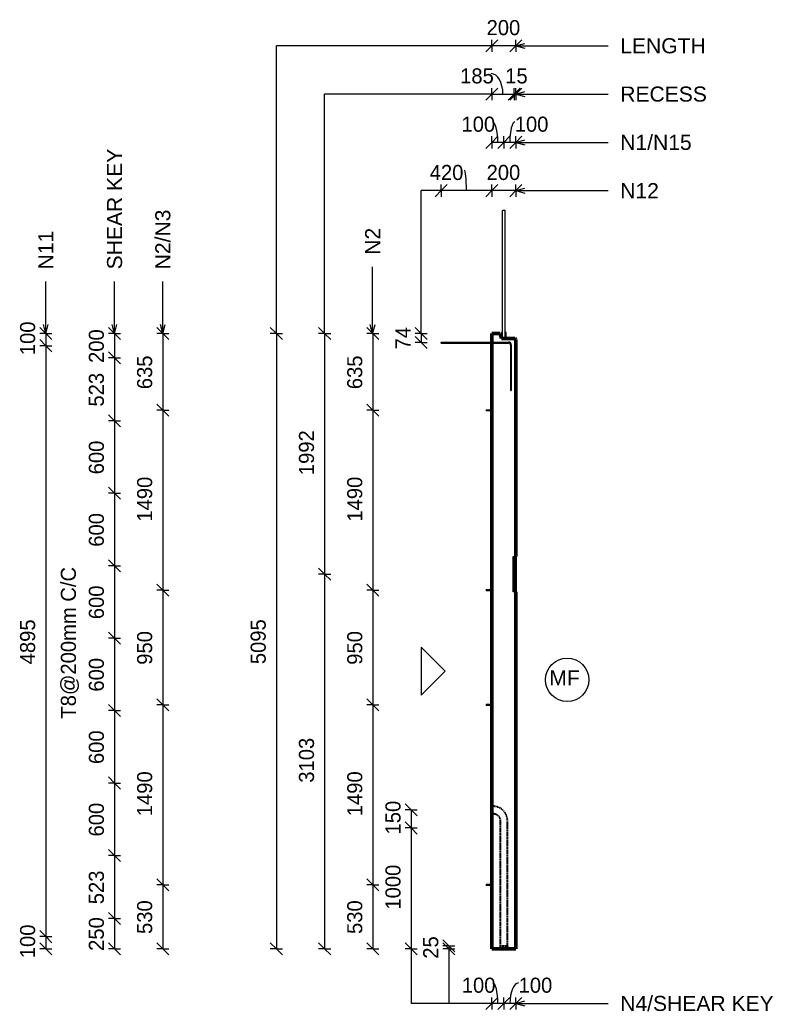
# Model space of a CAD drawing. Header units: millimetres. Extents: x 4007 to 19341, y -2650 to 9233.
# Drawn here: x 13098 to 19341, y -1912 to 6299 of the extents above; entities that cross this region are included whole.
import ezdxf

# ---------------------------------------------------------------- set-up
doc = ezdxf.new("R2010")
doc.units = ezdxf.units.MM
doc.linetypes.add('Dash', pattern=[6.36, 3.18, -3.18])
for name, color, linetype, lineweight in [('A-ANNO-DIMS', 211, 'Continuous', 9), ('A-ANNO-DIMS-50', 211, 'Continuous', 9), ('A-DETL-MBND', 5, 'Continuous', 18), ('A-GENM', 13, 'Continuous', 18), ('A-WALL', 113, 'Continuous', 25), ('A-WALL-HDLN', 110, 'Dash', 25), ('G-ANNO-TEXT', 231, 'Continuous', 9), ('S-RBAR', 171, 'Continuous', 18)]:
    doc.layers.add(name, color=color, linetype=linetype, lineweight=lineweight)
doc.styles.add('Arial_1', font='arial.ttf', dxfattribs={"height": 125})
doc.styles.add('Nirmala UI Semilight', font='NirmalaS.ttf', dxfattribs={"height": 125})
doc.dimstyles.new('Arrow_Filled_-_2_5_NI_UI', dxfattribs={"dimscale": 304.8, "dimtxt": 130.920493, "dimasz": 0.328084, "dimexe": 0.164042, "dimexo": 0.0625, "dimgap": 0.164042, "dimtad": 1, "dimdec": 4, "dimzin": 0, "dimdsep": 46, "dimtxsty": 'Nirmala UI Semilight', "dimblk1": 'OBLIQUE', "dimblk2": 'OBLIQUE', "dimsah": 1, "dimcen": 0.09, "dimazin": 0, "dimtfac": 1, "dimtdec": 4, "dimtix": 1, "dimtmove": 0, "dimatfit": 3, "dimfxl": 0.164042, "dimfxlon": 1, "dimtvp": 1, "dimtolj": 1, "dimtzin": 0, "dimarcsym": 2})
doc.dimstyles.new('Arrow_Filled_-_2_5_NI_UI_1', dxfattribs={"dimscale": 304.8, "dimtxt": 130.920493, "dimasz": 0.328084, "dimexe": 0.164042, "dimexo": 0.0625, "dimgap": 0.164042, "dimtad": 1, "dimdec": 4, "dimzin": 0, "dimdsep": 46, "dimtxsty": 'Nirmala UI Semilight', "dimblk1": 'OBLIQUE', "dimblk2": 'OBLIQUE', "dimsah": 1, "dimcen": 0.09, "dimazin": 0, "dimtfac": 1, "dimtdec": 4, "dimtix": 1, "dimtmove": 1, "dimatfit": 3, "dimfxl": 0.164042, "dimfxlon": 1, "dimtvp": 1, "dimtolj": 1, "dimtzin": 0, "dimarcsym": 2})

# ---------------------------------------------------------------- blocks, each defined once
blk = doc.blocks.new('RR spread anchor face based - RR-SA-2_5-150-1726819-Elevation Right')
at = {"layer": 'A-GENM'}
for p, q in [((17890.4, 630), (17895.4, 630)), ((17890.4, 630), (17890.4, 620)), ((17895.4, 620), (17890.4, 620)), ((17895.4, 630), (17935.4, 630)), ((17895.4, 630), (17895.4, 620)), ((17935.4, 620), (17895.4, 620))]:
    blk.add_line(p, q, dxfattribs=at)
blk = doc.blocks.new('RR spread anchor face based - RR-SA-2_5-150-1876458-Elevation Right')
at = {"layer": 'A-GENM'}
for p, q in [((17890.4, 1580), (17895.4, 1580)), ((17890.4, 1580), (17890.4, 1570)), ((17895.4, 1570), (17890.4, 1570)), ((17895.4, 1580), (17935.4, 1580)), ((17895.4, 1580), (17895.4, 1570)), ((17935.4, 1570), (17895.4, 1570))]:
    blk.add_line(p, q, dxfattribs=at)
blk = doc.blocks.new('RR spread anchor face based - RR-SA-3_0-200-1726827-Elevation Right')
at = {"layer": 'A-GENM'}
for p, q in [((18017.9, 3712.8), (18015.4, 3707.8)), ((18015.4, 3707.8), (18015.4, 3660.2)), ((18025.4, 3712.8), (18017.9, 3712.8)), ((18052.9, 3712.8), (18045.8, 3712.8)), ((18055.4, 3707.8), (18052.9, 3712.8)), ((18055.4, 3660), (18055.4, 3707.8))]:
    blk.add_line(p, q, dxfattribs=at)
blk = doc.blocks.new('DIMBLOCK46-Elevation Front')
at = {"layer": 'A-ANNO-DIMS-50'}
for p, q in [((13313.2, 3700), (13263.2, 3750)), ((13313.2, 3700), (13263.2, 3700)), ((13313.2, 3700), (13313.2, 3600)), ((13313.2, 3700), (13363.2, 3650)), ((13313.2, 3700), (13363.2, 3700)), ((13313.2, 3600), (13263.2, 3650)), ((13313.2, 3600), (13263.2, 3600)), ((13313.2, 3600), (13363.2, 3550)), ((13313.2, 3600), (13363.2, 3600))]:
    blk.add_line(p, q, dxfattribs=at)
at = {"layer": 'A-ANNO-DIMS-50', "color": 0, "insert": (13100.1, 3521.5), "char_height": 125, "width": 308.496, "attachment_point": 1, "rotation": 90, "line_spacing_factor": 1.142579, "style": 'Nirmala UI Semilight'}
blk.add_mtext('100', dxfattribs=at)
blk = doc.blocks.new('_Oblique')
at = {"color": 0, "linetype": 'ByBlock', "lineweight": -2}
blk.add_line((-0.5, -0.5), (0.5, 0.5), dxfattribs=at)
blk = doc.blocks.new('DIMBLOCK47-Elevation Front')
at = {"layer": 'A-ANNO-DIMS-50'}
for p, q in [((13313.2, 3600), (13263.2, 3650)), ((13313.2, 3600), (13263.2, 3600)), ((13313.2, 3600), (13313.2, -1295)), ((13313.2, 3600), (13363.2, 3550)), ((13313.2, 3600), (13363.2, 3600)), ((13313.2, -1295), (13263.2, -1245)), ((13313.2, -1295), (13263.2, -1295)), ((13313.2, -1295), (13363.2, -1345)), ((13313.2, -1295), (13363.2, -1295))]:
    blk.add_line(p, q, dxfattribs=at)
at = {"layer": 'A-ANNO-DIMS-50', "color": 0, "char_height": 125, "attachment_point": 1, "rotation": 90, "line_spacing_factor": 1.142579, "style": 'Nirmala UI Semilight'}
for s, insert, width in [('T8@200mm C/C', (13438.2, 511), 1539.625), ('4895', (13100.1, 960.9), 459.888)]:
    blk.add_mtext(s, dxfattribs=dict(at, insert=insert, width=width))
blk = doc.blocks.new('DIMBLOCK48-Elevation Front')
at = {"layer": 'A-ANNO-DIMS-50'}
for p, q in [((13313.2, -1295), (13263.2, -1245)), ((13313.2, -1295), (13263.2, -1295)), ((13313.2, -1295), (13313.2, -1395)), ((13313.2, -1295), (13363.2, -1345)), ((13313.2, -1295), (13363.2, -1295)), ((13313.2, -1395), (13263.2, -1345)), ((13313.2, -1395), (13263.2, -1395)), ((13313.2, -1395), (13363.2, -1445)), ((13313.2, -1395), (13363.2, -1395))]:
    blk.add_line(p, q, dxfattribs=at)
at = {"layer": 'A-ANNO-DIMS-50', "color": 0, "insert": (13100.1, -1473.5), "char_height": 125, "width": 308.496, "attachment_point": 1, "rotation": 90, "line_spacing_factor": 1.142579, "style": 'Nirmala UI Semilight'}
blk.add_mtext('100', dxfattribs=at)
blk = doc.blocks.new('DIMBLOCK49-Elevation Front')
at = {"layer": 'A-ANNO-DIMS-50'}
for p, q in [((13883, 3700), (13833, 3750)), ((13883, 3700), (13833, 3700)), ((13883, 3700), (13883, 3500)), ((13883, 3700), (13933, 3650)), ((13883, 3700), (13933, 3700)), ((13883, 3500), (13833, 3550)), ((13883, 3500), (13833, 3500)), ((13883, 3500), (13933, 3450)), ((13883, 3500), (13933, 3500))]:
    blk.add_line(p, q, dxfattribs=at)
at = {"layer": 'A-ANNO-DIMS-50', "color": 0, "insert": (13669.9, 3457.2), "char_height": 125, "width": 342.774, "attachment_point": 1, "rotation": 90, "line_spacing_factor": 1.142579, "style": 'Nirmala UI Semilight'}
blk.add_mtext('200', dxfattribs=at)
blk = doc.blocks.new('DIMBLOCK50-Elevation Front')
at = {"layer": 'A-ANNO-DIMS-50'}
for p, q in [((13883, 3500), (13833, 3550)), ((13883, 3500), (13833, 3500)), ((13883, 3500), (13883, 2977.5)), ((13883, 3500), (13933, 3450)), ((13883, 3500), (13933, 3500)), ((13883, 2977.5), (13833, 3027.5)), ((13883, 2977.5), (13833, 2977.5)), ((13883, 2977.5), (13933, 2927.5)), ((13883, 2977.5), (13933, 2977.5))]:
    blk.add_line(p, q, dxfattribs=at)
at = {"layer": 'A-ANNO-DIMS-50', "color": 0, "insert": (13669.9, 3095.9), "char_height": 125, "width": 342.774, "attachment_point": 1, "rotation": 90, "line_spacing_factor": 1.142579, "style": 'Nirmala UI Semilight'}
blk.add_mtext('523', dxfattribs=at)
blk = doc.blocks.new('DIMBLOCK51-Elevation Front')
at = {"layer": 'A-ANNO-DIMS-50'}
for p, q in [((13883, 2977.5), (13833, 3027.5)), ((13883, 2977.5), (13833, 2977.5)), ((13883, 2977.5), (13883, 2377.5)), ((13883, 2977.5), (13933, 2927.5)), ((13883, 2977.5), (13933, 2977.5)), ((13883, 2377.5), (13833, 2427.5)), ((13883, 2377.5), (13833, 2377.5)), ((13883, 2377.5), (13933, 2327.5)), ((13883, 2377.5), (13933, 2377.5))]:
    blk.add_line(p, q, dxfattribs=at)
at = {"layer": 'A-ANNO-DIMS-50', "color": 0, "insert": (13669.9, 2534.7), "char_height": 125, "width": 342.774, "attachment_point": 1, "rotation": 90, "line_spacing_factor": 1.142579, "style": 'Nirmala UI Semilight'}
blk.add_mtext('600', dxfattribs=at)
blk = doc.blocks.new('DIMBLOCK52-Elevation Front')
at = {"layer": 'A-ANNO-DIMS-50'}
for p, q in [((13883, 2377.5), (13833, 2427.5)), ((13883, 2377.5), (13833, 2377.5)), ((13883, 2377.5), (13883, 1777.5)), ((13883, 2377.5), (13933, 2327.5)), ((13883, 2377.5), (13933, 2377.5)), ((13883, 1777.5), (13833, 1827.5)), ((13883, 1777.5), (13833, 1777.5)), ((13883, 1777.5), (13933, 1727.5)), ((13883, 1777.5), (13933, 1777.5))]:
    blk.add_line(p, q, dxfattribs=at)
at = {"layer": 'A-ANNO-DIMS-50', "color": 0, "insert": (13669.9, 1934.7), "char_height": 125, "width": 342.774, "attachment_point": 1, "rotation": 90, "line_spacing_factor": 1.142579, "style": 'Nirmala UI Semilight'}
blk.add_mtext('600', dxfattribs=at)
blk = doc.blocks.new('DIMBLOCK53-Elevation Front')
at = {"layer": 'A-ANNO-DIMS-50'}
for p, q in [((13883, 1777.5), (13833, 1827.5)), ((13883, 1777.5), (13833, 1777.5)), ((13883, 1777.5), (13883, 1177.5)), ((13883, 1777.5), (13933, 1727.5)), ((13883, 1777.5), (13933, 1777.5)), ((13883, 1177.5), (13833, 1227.5)), ((13883, 1177.5), (13833, 1177.5)), ((13883, 1177.5), (13933, 1127.5)), ((13883, 1177.5), (13933, 1177.5))]:
    blk.add_line(p, q, dxfattribs=at)
at = {"layer": 'A-ANNO-DIMS-50', "color": 0, "insert": (13669.9, 1334.7), "char_height": 125, "width": 342.774, "attachment_point": 1, "rotation": 90, "line_spacing_factor": 1.142579, "style": 'Nirmala UI Semilight'}
blk.add_mtext('600', dxfattribs=at)
blk = doc.blocks.new('DIMBLOCK54-Elevation Front')
at = {"layer": 'A-ANNO-DIMS-50'}
for p, q in [((13883, 1177.5), (13833, 1227.5)), ((13883, 1177.5), (13833, 1177.5)), ((13883, 1177.5), (13883, 577.5)), ((13883, 1177.5), (13933, 1127.5)), ((13883, 1177.5), (13933, 1177.5)), ((13883, 577.5), (13833, 627.5)), ((13883, 577.5), (13833, 577.5)), ((13883, 577.5), (13933, 527.5)), ((13883, 577.5), (13933, 577.5))]:
    blk.add_line(p, q, dxfattribs=at)
at = {"layer": 'A-ANNO-DIMS-50', "color": 0, "insert": (13669.9, 734.7), "char_height": 125, "width": 342.774, "attachment_point": 1, "rotation": 90, "line_spacing_factor": 1.142579, "style": 'Nirmala UI Semilight'}
blk.add_mtext('600', dxfattribs=at)
blk = doc.blocks.new('DIMBLOCK55-Elevation Front')
at = {"layer": 'A-ANNO-DIMS-50'}
for p, q in [((13883, 577.5), (13833, 627.5)), ((13883, 577.5), (13833, 577.5)), ((13883, 577.5), (13883, -22.5)), ((13883, 577.5), (13933, 527.5)), ((13883, 577.5), (13933, 577.5)), ((13883, -22.5), (13833, 27.5)), ((13883, -22.5), (13833, -22.5)), ((13883, -22.5), (13933, -72.5)), ((13883, -22.5), (13933, -22.5))]:
    blk.add_line(p, q, dxfattribs=at)
at = {"layer": 'A-ANNO-DIMS-50', "color": 0, "insert": (13669.9, 134.7), "char_height": 125, "width": 342.774, "attachment_point": 1, "rotation": 90, "line_spacing_factor": 1.142579, "style": 'Nirmala UI Semilight'}
blk.add_mtext('600', dxfattribs=at)
blk = doc.blocks.new('DIMBLOCK56-Elevation Front')
at = {"layer": 'A-ANNO-DIMS-50'}
for p, q in [((13883, -22.5), (13833, 27.5)), ((13883, -22.5), (13833, -22.5)), ((13883, -22.5), (13883, -622.5)), ((13883, -22.5), (13933, -72.5)), ((13883, -22.5), (13933, -22.5)), ((13883, -622.5), (13833, -572.5)), ((13883, -622.5), (13833, -622.5)), ((13883, -622.5), (13933, -672.5)), ((13883, -622.5), (13933, -622.5))]:
    blk.add_line(p, q, dxfattribs=at)
at = {"layer": 'A-ANNO-DIMS-50', "color": 0, "insert": (13669.9, -465.3), "char_height": 125, "width": 342.774, "attachment_point": 1, "rotation": 90, "line_spacing_factor": 1.142579, "style": 'Nirmala UI Semilight'}
blk.add_mtext('600', dxfattribs=at)
blk = doc.blocks.new('DIMBLOCK57-Elevation Front')
at = {"layer": 'A-ANNO-DIMS-50'}
for p, q in [((13883, -622.5), (13833, -572.5)), ((13883, -622.5), (13833, -622.5)), ((13883, -622.5), (13883, -1145)), ((13883, -622.5), (13933, -672.5)), ((13883, -622.5), (13933, -622.5)), ((13883, -1145), (13833, -1095)), ((13883, -1145), (13833, -1145)), ((13883, -1145), (13933, -1195)), ((13883, -1145), (13933, -1145))]:
    blk.add_line(p, q, dxfattribs=at)
at = {"layer": 'A-ANNO-DIMS-50', "color": 0, "insert": (13669.9, -1026.6), "char_height": 125, "width": 342.774, "attachment_point": 1, "rotation": 90, "line_spacing_factor": 1.142579, "style": 'Nirmala UI Semilight'}
blk.add_mtext('523', dxfattribs=at)
blk = doc.blocks.new('DIMBLOCK58-Elevation Front')
at = {"layer": 'A-ANNO-DIMS-50'}
for p, q in [((13883, -1145), (13833, -1095)), ((13883, -1145), (13833, -1145)), ((13883, -1145), (13883, -1395)), ((13883, -1145), (13933, -1195)), ((13883, -1145), (13933, -1145)), ((13883, -1395), (13833, -1345)), ((13883, -1395), (13833, -1395)), ((13883, -1395), (13933, -1445)), ((13883, -1395), (13933, -1395))]:
    blk.add_line(p, q, dxfattribs=at)
at = {"layer": 'A-ANNO-DIMS-50', "color": 0, "insert": (13669.9, -1412.8), "char_height": 125, "width": 342.774, "attachment_point": 1, "rotation": 90, "line_spacing_factor": 1.142579, "style": 'Nirmala UI Semilight'}
blk.add_mtext('250', dxfattribs=at)
blk = doc.blocks.new('DIMBLOCK59-Elevation Front')
at = {"layer": 'A-ANNO-DIMS-50'}
for p, q in [((14283, 3700), (14233, 3750)), ((14283, 3700), (14233, 3700)), ((14283, 3700), (14283, 3065)), ((14283, 3700), (14333, 3650)), ((14283, 3700), (14333, 3700)), ((14283, 3065), (14233, 3115)), ((14283, 3065), (14233, 3065)), ((14283, 3065), (14333, 3015)), ((14283, 3065), (14333, 3065))]:
    blk.add_line(p, q, dxfattribs=at)
at = {"layer": 'A-ANNO-DIMS-50', "color": 0, "insert": (14069.9, 3239.7), "char_height": 125, "width": 342.774, "attachment_point": 1, "rotation": 90, "line_spacing_factor": 1.142579, "style": 'Nirmala UI Semilight'}
blk.add_mtext('635', dxfattribs=at)
blk = doc.blocks.new('DIMBLOCK60-Elevation Front')
at = {"layer": 'A-ANNO-DIMS-50'}
for p, q in [((14283, 3065), (14233, 3115)), ((14283, 3065), (14233, 3065)), ((14283, 3065), (14283, 1575)), ((14283, 3065), (14333, 3015)), ((14283, 3065), (14333, 3065)), ((14283, 1575), (14233, 1625)), ((14283, 1575), (14233, 1575)), ((14283, 1575), (14333, 1525)), ((14283, 1575), (14333, 1575))]:
    blk.add_line(p, q, dxfattribs=at)
at = {"layer": 'A-ANNO-DIMS-50', "color": 0, "insert": (14069.9, 2142.7), "char_height": 125, "width": 425.611, "attachment_point": 1, "rotation": 90, "line_spacing_factor": 1.142579, "style": 'Nirmala UI Semilight'}
blk.add_mtext('1490', dxfattribs=at)
blk = doc.blocks.new('DIMBLOCK61-Elevation Front')
at = {"layer": 'A-ANNO-DIMS-50'}
for p, q in [((14283, 1575), (14233, 1625)), ((14283, 1575), (14233, 1575)), ((14283, 1575), (14283, 625)), ((14283, 1575), (14333, 1525)), ((14283, 1575), (14333, 1575)), ((14283, 625), (14233, 675)), ((14283, 625), (14233, 625)), ((14283, 625), (14333, 575)), ((14283, 625), (14333, 625))]:
    blk.add_line(p, q, dxfattribs=at)
at = {"layer": 'A-ANNO-DIMS-50', "color": 0, "insert": (14069.9, 957.2), "char_height": 125, "width": 342.774, "attachment_point": 1, "rotation": 90, "line_spacing_factor": 1.142579, "style": 'Nirmala UI Semilight'}
blk.add_mtext('950', dxfattribs=at)
blk = doc.blocks.new('DIMBLOCK62-Elevation Front')
at = {"layer": 'A-ANNO-DIMS-50'}
for p, q in [((14283, 625), (14233, 675)), ((14283, 625), (14233, 625)), ((14283, 625), (14283, -865)), ((14283, 625), (14333, 575)), ((14283, 625), (14333, 625)), ((14283, -865), (14233, -815)), ((14283, -865), (14233, -865)), ((14283, -865), (14333, -915)), ((14283, -865), (14333, -865))]:
    blk.add_line(p, q, dxfattribs=at)
at = {"layer": 'A-ANNO-DIMS-50', "color": 0, "insert": (14069.9, -297.3), "char_height": 125, "width": 425.611, "attachment_point": 1, "rotation": 90, "line_spacing_factor": 1.142579, "style": 'Nirmala UI Semilight'}
blk.add_mtext('1490', dxfattribs=at)
blk = doc.blocks.new('DIMBLOCK63-Elevation Front')
at = {"layer": 'A-ANNO-DIMS-50'}
for p, q in [((14283, -865), (14233, -815)), ((14283, -865), (14233, -865)), ((14283, -865), (14283, -1395)), ((14283, -865), (14333, -915)), ((14283, -865), (14333, -865)), ((14283, -1395), (14233, -1345)), ((14283, -1395), (14233, -1395)), ((14283, -1395), (14333, -1445)), ((14283, -1395), (14333, -1395))]:
    blk.add_line(p, q, dxfattribs=at)
at = {"layer": 'A-ANNO-DIMS-50', "color": 0, "insert": (14069.9, -1272.8), "char_height": 125, "width": 342.774, "attachment_point": 1, "rotation": 90, "line_spacing_factor": 1.142579, "style": 'Nirmala UI Semilight'}
blk.add_mtext('530', dxfattribs=at)
blk = doc.blocks.new('DIMBLOCK90-Elevation Right')
at = {"layer": 'A-ANNO-DIMS-50'}
for p, q in [((17008.8, 4884.3), (17058.8, 4934.3)), ((17008.8, 4884.3), (17008.8, 4934.3)), ((17208.8, 4884.3), (17258.8, 4934.3)), ((17208.8, 4884.3), (17208.8, 4934.3)), ((17008.8, 4884.3), (16958.8, 4834.3)), ((17208.8, 4884.3), (17008.8, 4884.3)), ((17008.8, 4884.3), (17008.8, 4834.3)), ((17208.8, 4884.3), (17158.8, 4834.3)), ((17208.8, 4884.3), (17208.8, 4834.3))]:
    blk.add_line(p, q, dxfattribs=at)
at = {"layer": 'A-ANNO-DIMS-50', "color": 0, "insert": (16966, 5097.4), "char_height": 125, "width": 342.774, "attachment_point": 1, "line_spacing_factor": 1.142579, "style": 'Nirmala UI Semilight'}
blk.add_mtext('200', dxfattribs=at)
blk = doc.blocks.new('DIMBLOCK91-Elevation Right')
at = {"layer": 'A-ANNO-DIMS-50'}
for p, q in [((16588.8, 4884.3), (16638.8, 4934.3)), ((16588.8, 4884.3), (16588.8, 4934.3)), ((17008.8, 4884.3), (17058.8, 4934.3)), ((17008.8, 4884.3), (17008.8, 4934.3)), ((16588.8, 4884.3), (16538.8, 4834.3)), ((17008.8, 4884.3), (16588.8, 4884.3)), ((16588.8, 4884.3), (16588.8, 4834.3)), ((17008.8, 4884.3), (16958.8, 4834.3)), ((17008.8, 4884.3), (17008.8, 4834.3))]:
    blk.add_line(p, q, dxfattribs=at)
blk.add_ellipse((16782.9, 4884.3), major_axis=(0, 169), ratio=0.094026, start_param=4.712389, end_param=6.283185, dxfattribs=at)
at = {"layer": 'A-ANNO-DIMS-50', "color": 0, "insert": (16494.9, 5097.4), "char_height": 125, "width": 345.63, "attachment_point": 1, "line_spacing_factor": 1.142579, "style": 'Nirmala UI Semilight'}
blk.add_mtext('420', dxfattribs=at)
blk = doc.blocks.new('DIMBLOCK92-Elevation Right')
at = {"layer": 'A-ANNO-DIMS-50'}
for p, q in [((16424, 3700), (16374, 3750)), ((16424, 3700), (16374, 3700)), ((16424, 3700), (16424, 3626)), ((16424, 3700), (16474, 3650)), ((16424, 3700), (16474, 3700)), ((16424, 3626), (16374, 3676)), ((16424, 3626), (16374, 3626)), ((16424, 3626), (16474, 3576)), ((16424, 3626), (16474, 3626))]:
    blk.add_line(p, q, dxfattribs=at)
at = {"layer": 'A-ANNO-DIMS-50', "color": 0, "insert": (16210.9, 3569), "char_height": 125, "width": 225.659, "attachment_point": 1, "rotation": 90, "line_spacing_factor": 1.142579, "style": 'Nirmala UI Semilight'}
blk.add_mtext('74', dxfattribs=at)
blk = doc.blocks.new('DIMBLOCK93-Elevation Right')
at = {"layer": 'A-ANNO-DIMS-50'}
for p, q in [((17108.8, 5284.3), (17058.8, 5234.3)), ((17108.8, 5284.3), (17158.8, 5334.3)), ((17108.8, 5284.3), (17108.8, 5334.3)), ((17208.8, 5284.3), (17108.8, 5284.3)), ((17108.8, 5284.3), (17108.8, 5234.3)), ((17208.8, 5284.3), (17158.8, 5234.3)), ((17208.8, 5284.3), (17258.8, 5334.3)), ((17208.8, 5284.3), (17208.8, 5334.3)), ((17208.8, 5284.3), (17208.8, 5234.3))]:
    blk.add_line(p, q, dxfattribs=at)
blk.add_ellipse((17199.5, 5284.3), major_axis=(0, 169), ratio=0.240999, start_param=0, end_param=1.570796, dxfattribs=at)
at = {"layer": 'A-ANNO-DIMS-50', "color": 0, "insert": (17199.5, 5497.4), "char_height": 125, "width": 308.496, "attachment_point": 1, "line_spacing_factor": 1.142579, "style": 'Nirmala UI Semilight'}
blk.add_mtext('100', dxfattribs=at)
blk = doc.blocks.new('DIMBLOCK94-Elevation Right')
at = {"layer": 'A-ANNO-DIMS-50'}
for p, q in [((17008.8, 5284.3), (16958.8, 5234.3)), ((17008.8, 5284.3), (17058.8, 5334.3)), ((17008.8, 5284.3), (17008.8, 5334.3)), ((17108.8, 5284.3), (17008.8, 5284.3)), ((17008.8, 5284.3), (17008.8, 5234.3)), ((17108.8, 5284.3), (17058.8, 5234.3)), ((17108.8, 5284.3), (17158.8, 5334.3)), ((17108.8, 5284.3), (17108.8, 5334.3)), ((17108.8, 5284.3), (17108.8, 5234.3))]:
    blk.add_line(p, q, dxfattribs=at)
blk.add_ellipse((17015.1, 5284.3), major_axis=(0, 169), ratio=0.258676, start_param=4.712389, end_param=6.283185, dxfattribs=at)
at = {"layer": 'A-ANNO-DIMS-50', "color": 0, "insert": (16758, 5497.4), "char_height": 125, "width": 308.496, "attachment_point": 1, "line_spacing_factor": 1.142579, "style": 'Nirmala UI Semilight'}
blk.add_mtext('100', dxfattribs=at)
blk = doc.blocks.new('DIMBLOCK95-Elevation Right')
at = {"layer": 'A-ANNO-DIMS-50'}
for p, q in [((16024, 3700), (15974, 3750)), ((16024, 3700), (15974, 3700)), ((16024, 3700), (16024, 3065)), ((16024, 3700), (16074, 3650)), ((16024, 3700), (16074, 3700)), ((16024, 3065), (15974, 3115)), ((16024, 3065), (15974, 3065)), ((16024, 3065), (16074, 3015)), ((16024, 3065), (16074, 3065))]:
    blk.add_line(p, q, dxfattribs=at)
at = {"layer": 'A-ANNO-DIMS-50', "color": 0, "insert": (15810.9, 3239.7), "char_height": 125, "width": 342.774, "attachment_point": 1, "rotation": 90, "line_spacing_factor": 1.142579, "style": 'Nirmala UI Semilight'}
blk.add_mtext('635', dxfattribs=at)
blk = doc.blocks.new('DIMBLOCK96-Elevation Right')
at = {"layer": 'A-ANNO-DIMS-50'}
for p, q in [((16024, 3065), (15974, 3115)), ((16024, 3065), (15974, 3065)), ((16024, 3065), (16024, 1575)), ((16024, 3065), (16074, 3015)), ((16024, 3065), (16074, 3065)), ((16024, 1575), (15974, 1625)), ((16024, 1575), (15974, 1575)), ((16024, 1575), (16074, 1525)), ((16024, 1575), (16074, 1575))]:
    blk.add_line(p, q, dxfattribs=at)
at = {"layer": 'A-ANNO-DIMS-50', "color": 0, "insert": (15810.9, 2142.7), "char_height": 125, "width": 425.611, "attachment_point": 1, "rotation": 90, "line_spacing_factor": 1.142579, "style": 'Nirmala UI Semilight'}
blk.add_mtext('1490', dxfattribs=at)
blk = doc.blocks.new('DIMBLOCK97-Elevation Right')
at = {"layer": 'A-ANNO-DIMS-50'}
for p, q in [((16024, 1575), (15974, 1625)), ((16024, 1575), (15974, 1575)), ((16024, 1575), (16024, 625)), ((16024, 1575), (16074, 1525)), ((16024, 1575), (16074, 1575)), ((16024, 625), (15974, 675)), ((16024, 625), (15974, 625)), ((16024, 625), (16074, 575)), ((16024, 625), (16074, 625))]:
    blk.add_line(p, q, dxfattribs=at)
at = {"layer": 'A-ANNO-DIMS-50', "color": 0, "insert": (15810.9, 957.2), "char_height": 125, "width": 342.774, "attachment_point": 1, "rotation": 90, "line_spacing_factor": 1.142579, "style": 'Nirmala UI Semilight'}
blk.add_mtext('950', dxfattribs=at)
blk = doc.blocks.new('DIMBLOCK98-Elevation Right')
at = {"layer": 'A-ANNO-DIMS-50'}
for p, q in [((16024, 625), (15974, 675)), ((16024, 625), (15974, 625)), ((16024, 625), (16024, -865)), ((16024, 625), (16074, 575)), ((16024, 625), (16074, 625)), ((16024, -865), (15974, -815)), ((16024, -865), (15974, -865)), ((16024, -865), (16074, -915)), ((16024, -865), (16074, -865))]:
    blk.add_line(p, q, dxfattribs=at)
at = {"layer": 'A-ANNO-DIMS-50', "color": 0, "insert": (15810.9, -297.3), "char_height": 125, "width": 425.611, "attachment_point": 1, "rotation": 90, "line_spacing_factor": 1.142579, "style": 'Nirmala UI Semilight'}
blk.add_mtext('1490', dxfattribs=at)
blk = doc.blocks.new('DIMBLOCK99-Elevation Right')
at = {"layer": 'A-ANNO-DIMS-50'}
for p, q in [((16024, -865), (15974, -815)), ((16024, -865), (15974, -865)), ((16024, -865), (16024, -1395)), ((16024, -865), (16074, -915)), ((16024, -865), (16074, -865)), ((16024, -1395), (15974, -1345)), ((16024, -1395), (15974, -1395)), ((16024, -1395), (16074, -1445)), ((16024, -1395), (16074, -1395))]:
    blk.add_line(p, q, dxfattribs=at)
at = {"layer": 'A-ANNO-DIMS-50', "color": 0, "insert": (15810.9, -1272.8), "char_height": 125, "width": 342.774, "attachment_point": 1, "rotation": 90, "line_spacing_factor": 1.142579, "style": 'Nirmala UI Semilight'}
blk.add_mtext('530', dxfattribs=at)
blk = doc.blocks.new('DIMBLOCK100-Elevation Right')
at = {"layer": 'A-ANNO-DIMS-50'}
for p, q in [((17008.8, 5684.3), (16958.8, 5634.3)), ((17008.8, 5684.3), (17058.8, 5734.3)), ((17008.8, 5684.3), (17008.8, 5734.3)), ((17008.8, 5684.3), (17193.8, 5684.3)), ((17008.8, 5684.3), (17008.8, 5634.3)), ((17193.8, 5684.3), (17143.8, 5634.3)), ((17193.8, 5684.3), (17243.8, 5734.3)), ((17193.8, 5684.3), (17193.8, 5734.3)), ((17193.8, 5684.3), (17193.8, 5634.3))]:
    blk.add_line(p, q, dxfattribs=at)
blk.add_ellipse((17003.9, 5684.3), major_axis=(0, 169), ratio=0.576032, start_param=4.712389, end_param=6.283185, dxfattribs=at)
at = {"layer": 'A-ANNO-DIMS-50', "color": 0, "insert": (16746.8, 5897.4), "char_height": 125, "width": 308.496, "attachment_point": 1, "line_spacing_factor": 1.142579, "style": 'Nirmala UI Semilight'}
blk.add_mtext('185', dxfattribs=at)
blk = doc.blocks.new('DIMBLOCK101-Elevation Right')
at = {"layer": 'A-ANNO-DIMS-50'}
for p, q in [((17193.8, 5684.3), (17143.8, 5634.3)), ((17208.8, 5684.3), (17158.8, 5634.3)), ((17193.8, 5684.3), (17243.8, 5734.3)), ((17193.8, 5684.3), (17193.8, 5734.3)), ((17193.8, 5684.3), (17208.8, 5684.3)), ((17193.8, 5684.3), (17193.8, 5634.3)), ((17208.8, 5684.3), (17258.8, 5734.3)), ((17208.8, 5684.3), (17208.8, 5734.3)), ((17208.8, 5684.3), (17208.8, 5634.3))]:
    blk.add_line(p, q, dxfattribs=at)
at = {"layer": 'A-ANNO-DIMS-50', "color": 0, "insert": (17120.4, 5897.4), "char_height": 125, "width": 194.238, "attachment_point": 1, "line_spacing_factor": 1.142579, "style": 'Nirmala UI Semilight'}
blk.add_mtext('15', dxfattribs=at)
blk = doc.blocks.new('DIMBLOCK102-Elevation Right')
at = {"layer": 'A-ANNO-DIMS-50'}
for p, q in [((17008.8, 6084.3), (16958.8, 6034.3)), ((17008.8, 6084.3), (17058.8, 6134.3)), ((17008.8, 6084.3), (17008.8, 6134.3)), ((17208.8, 6084.3), (17008.8, 6084.3)), ((17008.8, 6084.3), (17008.8, 6034.3)), ((17208.8, 6084.3), (17158.8, 6034.3)), ((17208.8, 6084.3), (17258.8, 6134.3)), ((17208.8, 6084.3), (17208.8, 6134.3)), ((17208.8, 6084.3), (17208.8, 6034.3))]:
    blk.add_line(p, q, dxfattribs=at)
at = {"layer": 'A-ANNO-DIMS-50', "color": 0, "insert": (16966, 6297.4), "char_height": 125, "width": 342.774, "attachment_point": 1, "line_spacing_factor": 1.142579, "style": 'Nirmala UI Semilight'}
blk.add_mtext('200', dxfattribs=at)
blk = doc.blocks.new('DIMBLOCK103-Elevation Right')
at = {"layer": 'A-ANNO-DIMS-50'}
for p, q in [((15624, 3700), (15574, 3750)), ((15624, 3700), (15574, 3700)), ((15624, 3700), (15624, 1708.2)), ((15624, 3700), (15674, 3650)), ((15624, 3700), (15674, 3700)), ((15624, 1708.2), (15574, 1758.2)), ((15624, 1708.2), (15574, 1708.2)), ((15624, 1708.2), (15674, 1658.2)), ((15624, 1708.2), (15674, 1708.2))]:
    blk.add_line(p, q, dxfattribs=at)
at = {"layer": 'A-ANNO-DIMS-50', "color": 0, "insert": (15410.9, 2527.9), "char_height": 125, "width": 422.754, "attachment_point": 1, "rotation": 90, "line_spacing_factor": 1.142579, "style": 'Nirmala UI Semilight'}
blk.add_mtext('1992', dxfattribs=at)
blk = doc.blocks.new('DIMBLOCK104-Elevation Right')
at = {"layer": 'A-ANNO-DIMS-50'}
for p, q in [((15624, 1708.2), (15574, 1758.2)), ((15624, 1708.2), (15574, 1708.2)), ((15624, 1708.2), (15624, -1395)), ((15624, 1708.2), (15674, 1658.2)), ((15624, 1708.2), (15674, 1708.2)), ((15624, -1395), (15574, -1345)), ((15624, -1395), (15574, -1395)), ((15624, -1395), (15674, -1445)), ((15624, -1395), (15674, -1395))]:
    blk.add_line(p, q, dxfattribs=at)
at = {"layer": 'A-ANNO-DIMS-50', "color": 0, "insert": (15410.9, -19.6), "char_height": 125, "width": 422.754, "attachment_point": 1, "rotation": 90, "line_spacing_factor": 1.142579, "style": 'Nirmala UI Semilight'}
blk.add_mtext('3103', dxfattribs=at)
blk = doc.blocks.new('DIMBLOCK105-Elevation Right')
at = {"layer": 'A-ANNO-DIMS-50'}
for p, q in [((15224, 3700), (15174, 3750)), ((15224, 3700), (15174, 3700)), ((15224, 3700), (15224, -1395)), ((15224, 3700), (15274, 3650)), ((15224, 3700), (15274, 3700)), ((15224, -1395), (15174, -1345)), ((15224, -1395), (15174, -1395)), ((15224, -1395), (15274, -1445)), ((15224, -1395), (15274, -1395))]:
    blk.add_line(p, q, dxfattribs=at)
at = {"layer": 'A-ANNO-DIMS-50', "color": 0, "insert": (15010.9, 962.1), "char_height": 125, "width": 457.032, "attachment_point": 1, "rotation": 90, "line_spacing_factor": 1.142579, "style": 'Nirmala UI Semilight'}
blk.add_mtext('5095', dxfattribs=at)
blk = doc.blocks.new('DIMBLOCK106-Elevation Right')
at = {"layer": 'A-ANNO-DIMS-50'}
for p, q in [((17108.8, -1847.7), (17158.8, -1797.7)), ((17108.8, -1847.7), (17108.8, -1797.7)), ((17208.8, -1847.7), (17258.8, -1797.7)), ((17208.8, -1847.7), (17208.8, -1797.7)), ((17108.8, -1847.7), (17058.8, -1897.7)), ((17208.8, -1847.7), (17108.8, -1847.7)), ((17108.8, -1847.7), (17108.8, -1897.7)), ((17208.8, -1847.7), (17158.8, -1897.7)), ((17208.8, -1847.7), (17208.8, -1897.7))]:
    blk.add_line(p, q, dxfattribs=at)
blk.add_ellipse((17231.4, -1847.7), major_axis=(0, 169), ratio=0.429643, start_param=0, end_param=1.570796, dxfattribs=at)
at = {"layer": 'A-ANNO-DIMS-50', "color": 0, "insert": (17231.4, -1634.6), "char_height": 125, "width": 308.496, "attachment_point": 1, "line_spacing_factor": 1.142579, "style": 'Nirmala UI Semilight'}
blk.add_mtext('100', dxfattribs=at)
blk = doc.blocks.new('DIMBLOCK107-Elevation Right')
at = {"layer": 'A-ANNO-DIMS-50'}
for p, q in [((17008.8, -1847.7), (17058.8, -1797.7)), ((17008.8, -1847.7), (17008.8, -1797.7)), ((17108.8, -1847.7), (17158.8, -1797.7)), ((17108.8, -1847.7), (17108.8, -1797.7)), ((17008.8, -1847.7), (16958.8, -1897.7)), ((17108.8, -1847.7), (17008.8, -1847.7)), ((17008.8, -1847.7), (17008.8, -1897.7)), ((17108.8, -1847.7), (17058.8, -1897.7)), ((17108.8, -1847.7), (17108.8, -1897.7))]:
    blk.add_line(p, q, dxfattribs=at)
blk.add_ellipse((17017.6, -1847.7), major_axis=(0, 169), ratio=0.243905, start_param=4.712389, end_param=6.283185, dxfattribs=at)
at = {"layer": 'A-ANNO-DIMS-50', "color": 0, "insert": (16760.5, -1634.6), "char_height": 125, "width": 308.496, "attachment_point": 1, "line_spacing_factor": 1.142579, "style": 'Nirmala UI Semilight'}
blk.add_mtext('100', dxfattribs=at)
blk = doc.blocks.new('DIMBLOCK108-Elevation Right')
at = {"layer": 'A-ANNO-DIMS-50'}
for p, q in [((16653.5, -1370), (16603.5, -1320)), ((16653.5, -1395), (16603.5, -1345)), ((16653.5, -1370), (16603.5, -1370)), ((16653.5, -1395), (16603.5, -1395)), ((16653.5, -1370), (16653.5, -1395)), ((16653.5, -1370), (16703.5, -1420)), ((16653.5, -1370), (16703.5, -1370)), ((16653.5, -1395), (16703.5, -1445)), ((16653.5, -1395), (16703.5, -1395))]:
    blk.add_line(p, q, dxfattribs=at)
at = {"layer": 'A-ANNO-DIMS-50', "color": 0, "insert": (16440.4, -1477.7), "char_height": 125, "width": 228.516, "attachment_point": 1, "rotation": 90, "line_spacing_factor": 1.142579, "style": 'Nirmala UI Semilight'}
blk.add_mtext('25', dxfattribs=at)
blk = doc.blocks.new('DIMBLOCK109-Elevation Right')
at = {"layer": 'A-ANNO-DIMS-50'}
for p, q in [((16340.9, -245), (16290.9, -195)), ((16340.9, -245), (16290.9, -245)), ((16340.9, -245), (16340.9, -395)), ((16340.9, -245), (16390.9, -295)), ((16340.9, -245), (16390.9, -245)), ((16340.9, -395), (16290.9, -345)), ((16340.9, -395), (16290.9, -395)), ((16340.9, -395), (16390.9, -445)), ((16340.9, -395), (16390.9, -395))]:
    blk.add_line(p, q, dxfattribs=at)
at = {"layer": 'A-ANNO-DIMS-50', "color": 0, "insert": (16127.8, -448.5), "char_height": 125, "width": 308.496, "attachment_point": 1, "rotation": 90, "line_spacing_factor": 1.142579, "style": 'Nirmala UI Semilight'}
blk.add_mtext('150', dxfattribs=at)
blk = doc.blocks.new('DIMBLOCK110-Elevation Right')
at = {"layer": 'A-ANNO-DIMS-50'}
for p, q in [((16340.9, -395), (16290.9, -345)), ((16340.9, -395), (16290.9, -395)), ((16340.9, -395), (16340.9, -1395)), ((16340.9, -395), (16390.9, -445)), ((16340.9, -395), (16390.9, -395)), ((16340.9, -1395), (16290.9, -1345)), ((16340.9, -1395), (16290.9, -1395)), ((16340.9, -1395), (16390.9, -1445)), ((16340.9, -1395), (16390.9, -1395))]:
    blk.add_line(p, q, dxfattribs=at)
at = {"layer": 'A-ANNO-DIMS-50', "color": 0, "insert": (16127.8, -1071.1), "char_height": 125, "width": 422.754, "attachment_point": 1, "rotation": 90, "line_spacing_factor": 1.142579, "style": 'Nirmala UI Semilight'}
blk.add_mtext('1000', dxfattribs=at)

msp = doc.modelspace()

# ---------------------------------------------------------------- linework, layer by layer
at = {"layer": 'A-DETL-MBND'}
for p, q in [((15223.99469, 3700), (15223.99469, 6084.30622)), ((17008.78392, 6084.30622), (15223.99469, 6084.30622)), ((15623.99469, 3700), (15623.99469, 5684.30622)), ((17008.78392, 5684.30622), (15623.99469, 5684.30622)), ((16423.99469, 3700), (16423.99469, 4884.30622)), ((16588.78392, 4884.30622), (16423.99469, 4884.30622)), ((16423.99469, 1102.03357), (16423.99469, 706.05377)), ((16621.98459, 904.04367), (16423.99469, 1102.03357)), ((16423.99469, 706.05377), (16621.98459, 904.04367)), ((16340.90053, -1395), (16340.90053, -1847.66839)), ((16653.50925, -1395), (16653.50925, -1847.66839)), ((17008.78392, -1847.66839), (16340.90053, -1847.66839))]:
    msp.add_line(p, q, dxfattribs=at)
msp.add_circle((17634.11245, 832.29121), 180, dxfattribs=at)
at = {"layer": 'A-WALL', "lineweight": 50}
for p, q in [((17008.78392, 3700), (17008.78392, -1395)), ((17078.78164, 3700), (17008.78392, 3700)), ((17088.78164, 3660), (17078.78164, 3700)), ((17198.78392, 3660), (17088.78164, 3660)), ((17208.78392, 3650), (17198.78392, 3660)), ((17208.78392, 1853.96714), (17208.78392, 3650)), ((17193.78392, 1562.37296), (17193.78392, 1853.96714)), ((17193.78392, 1853.96714), (17208.78392, 1853.96714)), ((17208.78392, 1562.37296), (17193.78392, 1562.37296)), ((17208.78392, -1395), (17208.78392, 1562.37296)), ((17008.78392, -1395), (17208.78392, -1395))]:
    msp.add_line(p, q, dxfattribs=at)
at = {"layer": 'A-WALL'}
for p, q in [((17208.78392, 1858.17005), (17193.78392, 1858.17005)), ((17208.78392, 1853.96714), (17208.78392, 1562.37296)), ((17193.78392, 1558.17005), (17208.78392, 1558.17005))]:
    msp.add_line(p, q, dxfattribs=at)
at = {"layer": 'A-WALL-HDLN'}
for p, q in [((17193.78392, 1853.96714), (17193.78392, 1858.17005)), ((17193.78392, 1558.17005), (17193.78392, 1562.37296)), ((17018.78392, -215), (17008.78392, -215)), ((17008.78392, -275), (17018.78392, -275)), ((17078.78392, -335), (17078.78392, -1376.25)), ((17138.78392, -1376.25), (17138.78392, -335)), ((17078.76554, -1376.29595), (17071.28392, -1395)), ((17081.28392, -1370), (17136.28392, -1370)), ((17138.80231, -1376.29595), (17146.28392, -1395))]:
    msp.add_line(p, q, dxfattribs=at)
at = {"layer": 'A-WALL-HDLN', "flags": 128}
for points in [[(17138.78392, -335), (17138.68794, -330.20128), (17138.40013, -325.41024), (17137.92096, -320.63454), (17137.2512, -315.88182), (17136.39191, -311.15968), (17135.34448, -306.47568), (17134.11058, -301.83732), (17132.69217, -297.25201), (17131.09154, -292.72709), (17129.31124, -288.2698), (17127.35412, -283.88726), (17125.22332, -279.5865), (17122.92223, -275.37438), (17120.45454, -271.25766), (17117.8242, -267.2429), (17115.03542, -263.33655), (17112.09265, -259.54484), (17109.00061, -255.87384), (17105.76425, -252.32943), (17102.38873, -248.91727), (17098.87946, -245.64283), (17095.24206, -242.51133), (17091.48234, -239.52781), (17087.60632, -236.69701), (17083.6202, -234.02348), (17079.53036, -231.51149), (17075.34333, -229.16506), (17071.06582, -226.98795), (17066.70467, -224.98363), (17062.26685, -223.15531), (17057.75948, -221.50592), (17053.18975, -220.0381), (17048.56498, -218.75419), (17043.89256, -217.65625), (17039.17998, -216.74603), (17034.43477, -216.025), (17029.66452, -215.4943), (17024.87686, -215.15478), (17020.07946, -215.00699), (17018.78392, -215)], [(17018.78392, -275), (17021.18328, -275.04799), (17023.57881, -275.1919), (17025.96666, -275.43148), (17028.34302, -275.76636), (17030.70408, -276.19601), (17033.04608, -276.71972), (17035.36526, -277.33667), (17037.65792, -278.04587), (17039.92038, -278.84619), (17042.14902, -279.73634), (17044.34029, -280.7149), (17046.49067, -281.7803), (17048.59673, -282.93085), (17050.6551, -284.16469), (17052.66247, -285.47986), (17054.61565, -286.87425), (17056.51151, -288.34564), (17058.347, -289.89166), (17060.11921, -291.50984), (17061.82529, -293.1976), (17063.46251, -294.95223), (17065.02826, -296.77093), (17066.52002, -298.65079), (17067.93542, -300.5888), (17069.27218, -302.58186), (17070.52818, -304.62678), (17071.70139, -306.7203), (17072.78995, -308.85905), (17073.79211, -311.03963), (17074.70627, -313.25853), (17075.53096, -315.51222), (17076.26488, -317.79709), (17076.90683, -320.10947), (17077.4558, -322.44568), (17077.91091, -324.80197), (17078.27143, -327.17458), (17078.53678, -329.5597), (17078.70653, -331.95353), (17078.78043, -334.35223), (17078.78392, -335)], [(17081.28392, -1370), (17080.19889, -1372.71259), (17079.41557, -1374.67088), (17078.94225, -1375.85417), (17078.79948, -1376.21069)], [(17138.76837, -1376.21069), (17138.62559, -1375.85417), (17138.15227, -1374.67088), (17137.36896, -1372.71259), (17136.28392, -1370)]]:
    msp.add_lwpolyline(points, dxfattribs=at)
at = {"layer": 'G-ANNO-TEXT', "color": 7}
for p, q in [((17208.75637, 6084.30435), (17283.75637, 6104.40054)), ((17208.75637, 6084.30435), (17283.75637, 6064.20816)), ((17208.75637, 6084.30435), (17973.37335, 6084.30435)), ((17208.75637, 5684.30435), (17283.75637, 5704.40054)), ((17208.75637, 5684.30435), (17283.75637, 5664.20816)), ((17208.75637, 5684.30435), (17973.37335, 5684.30435)), ((17208.75637, 5284.30435), (17283.75637, 5304.40054)), ((17208.75637, 5284.30435), (17283.75637, 5264.20816)), ((17208.75637, 5284.30435), (17973.37335, 5284.30435)), ((17208.75637, 4884.30435), (17283.75637, 4904.40054)), ((17208.75637, 4884.30435), (17283.75637, 4864.20816)), ((17208.75637, 4884.30435), (17973.37335, 4884.30435)), ((16021.88539, 3699.5561), (16021.88539, 4253.21514)), ((13313.27834, 3699.45187), (13313.27834, 4132.08592)), ((13883.27834, 3699.45187), (13883.27834, 4132.08592)), ((14282.96584, 3699.92062), (14282.96584, 4132.55467)), ((13313.27834, 3699.45187), (13293.18215, 3774.45187)), ((13313.27834, 3699.45187), (13333.37453, 3774.45187)), ((13883.27834, 3699.45187), (13863.18215, 3774.45187)), ((13883.27834, 3699.45187), (13903.37453, 3774.45187)), ((14282.96584, 3699.92062), (14262.86965, 3774.92062)), ((14282.96584, 3699.92062), (14303.06203, 3774.92062)), ((16021.88539, 3699.5561), (16001.7892, 3774.5561)), ((16021.88539, 3699.5561), (16041.98158, 3774.5561)), ((17208.75637, -1847.98514), (17283.75637, -1827.88895)), ((17208.75637, -1847.98514), (17283.75637, -1868.08133)), ((17208.75637, -1847.98514), (17973.37335, -1847.98514))]:
    msp.add_line(p, q, dxfattribs=at)
at = {"layer": 'S-RBAR'}
for p, q in [((17118.78392, 4720), (17098.78392, 4720)), ((17098.78392, 3660), (17098.78392, 4720)), ((17118.78392, 3660), (17118.78392, 4720)), ((16588.78392, 3630), (17146.94248, 3630)), ((16588.78392, 3622), (16588.78392, 3630)), ((16588.78392, 3622), (17146.94248, 3622)), ((17162.94248, 3606), (17162.94248, 3230)), ((17170.94248, 3606), (17170.94248, 3230)), ((17162.94248, 3230), (17170.94248, 3230))]:
    msp.add_line(p, q, dxfattribs=at)
for radius in [24, 16]:
    msp.add_arc((17146.94248, 3606), radius, 0, 90, dxfattribs=at)

# ---------------------------------------------------------------- block references
at = {"layer": 'A-GENM'}
for name, p in [('RR spread anchor face based - RR-SA-3_0-200-1726827-Elevation Right', (-926.64658, 0)), ('RR spread anchor face based - RR-SA-2_5-150-1876458-Elevation Right', (-926.64658, 1490)), ('RR spread anchor face based - RR-SA-2_5-150-1876458-Elevation Right', (-926.64658, 0)), ('RR spread anchor face based - RR-SA-2_5-150-1726819-Elevation Right', (-926.64658, 0)), ('RR spread anchor face based - RR-SA-2_5-150-1726819-Elevation Right', (-926.64658, -1490))]:
    msp.add_blockref(name, p, dxfattribs=at)

# ---------------------------------------------------------------- texts
at = {"layer": 'G-ANNO-TEXT', "color": 7, "char_height": 125, "attachment_point": 1, "style": 'Arial_1'}
for s, insert, width in [('LENGTH', (18073.37335, 6146.80435), 857.805625), ('RECESS', (18073.37335, 5746.80435), 865.8225), ('N1/N15', (18073.37335, 5346.80435), 713.501875), ('N12', (18073.37335, 4946.80435), 384.81), ('MF', (17485.58882, 911.2297), 300.6328125), ('N4/SHEAR KEY', (18073.37335, -1785.48514), 1535.2315625)]:
    msp.add_mtext(s, dxfattribs=dict(at, insert=insert, width=width))
at = {"layer": 'G-ANNO-TEXT', "color": 7, "char_height": 125, "attachment_point": 1, "rotation": 90, "style": 'Arial_1'}
for s, insert, width in [('SHEAR KEY', (13820.77834, 4232.08592), 1206.5396875), ('N2/N3', (14220.46584, 4232.55467), 597.2571875), ('N11', (13250.77834, 4232.08592), 384.81), ('N2', (15959.38539, 4353.21514), 268.5653125)]:
    msp.add_mtext(s, dxfattribs=dict(at, insert=insert, width=width))

# ---------------------------------------------------------------- dimensions: what is measured, and where the dimension line sits
at = {"layer": 'A-ANNO-DIMS'}
for base, p1, p2, override, picture, middle in [((17008.78392, 6084.30622), (17208.78392, 6034.30622), (17008.78392, 6034.30622), {"dimpost": '<>', "dimfxl": 200}, 'DIMBLOCK102-Elevation Right', (17108.78392, 6198.89827)), ((17208.78392, 5684.30622), (17193.78392, 5634.30622), (17208.78392, 5634.30622), {"dimpost": '<>', "dimfxl": 15}, 'DIMBLOCK101-Elevation Right', (17201.28392, 5799.24694)), ((17008.78392, 4884.30622), (17208.78392, 4834.30622), (17008.78392, 4834.30622), {"dimpost": '<>', "dimfxl": 200}, 'DIMBLOCK90-Elevation Right', (17108.78392, 4998.89827))]:
    dim = msp.add_linear_dim(base=base, p1=p1, p2=p2, dimstyle='Arrow_Filled_-_2_5_NI_UI', override=override, dxfattribs=at)
    dim.commit()
    dim.dimension.update_dxf_attribs({"geometry": picture, "text_midpoint": middle})
for base, p1, p2, override, picture, middle in [((17193.78392, 5684.30622), (17008.78392, 5634.30622), (17193.78392, 5634.30622), {"dimpost": '<>', "dimfxl": 185}, 'DIMBLOCK100-Elevation Right', (16901.0917, 5814.05885)), ((17008.78392, 5284.30622), (17108.78392, 5234.30622), (17008.78392, 5234.30622), {"dimpost": '<>', "dimfxl": 100}, 'DIMBLOCK94-Elevation Right', (16912.23071, 5414.05885)), ((17108.78392, 5284.30622), (17208.78392, 5234.30622), (17108.78392, 5234.30622), {"dimpost": '<>', "dimfxl": 100}, 'DIMBLOCK93-Elevation Right', (17353.76531, 5414.05885)), ((16588.78392, 4884.30622), (17008.78392, 4834.30622), (16588.78392, 4834.30622), {"dimpost": '<>', "dimfxl": 420}, 'DIMBLOCK91-Elevation Right', (16667.6818, 5014.05885)), ((17008.78392, -1847.66839), (17108.78392, -1797.66839), (17008.78392, -1797.66839), {"dimpost": '<>', "dimfxl": 100}, 'DIMBLOCK107-Elevation Right', (16914.72728, -1717.91577)), ((17108.78392, -1847.66839), (17208.78392, -1797.66839), (17108.78392, -1797.66839), {"dimpost": '<>', "dimfxl": 100}, 'DIMBLOCK106-Elevation Right', (17385.64967, -1717.91577))]:
    dim = msp.add_linear_dim(base=base, p1=p1, p2=p2, dimstyle='Arrow_Filled_-_2_5_NI_UI_1', override=override, dxfattribs=at)
    dim.commit()
    dim.dimension.update_dxf_attribs({"geometry": picture, "text_midpoint": middle, "dimtype": 160})
for base, p1, p2, override, picture, middle in [((13313.22572, 3600), (13263.22572, 3700), (13263.22572, 3600), {"dimpost": '<>', "dimfxl": 100}, 'DIMBLOCK46-Elevation Front', (13198.285, 3650)), ((13882.96444, 3500), (13832.96444, 3700), (13832.96444, 3500), {"dimpost": '<>', "dimfxl": 200}, 'DIMBLOCK49-Elevation Front', (13768.37239, 3600)), ((16423.99469, 3626), (16473.99469, 3700), (16473.99469, 3626), {"dimpost": '<>', "dimfxl": 74}, 'DIMBLOCK92-Elevation Right', (16311.49469, 3663)), ((14282.96444, 3065), (14232.96444, 3700), (14232.96444, 3065), {"dimpost": '<>', "dimfxl": 635}, 'DIMBLOCK59-Elevation Front', (14168.3288, 3382.5)), ((15223.99469, -1395), (15273.99469, 3700), (15273.99469, -1395), {"dimpost": '<>', "dimfxl": 5095}, 'DIMBLOCK105-Elevation Right', (15109.35905, 1152.5)), ((15623.9946896407, 1708.1700507787), (15673.9946896407, 3699.9999999996), (15673.9946896407, 1708.1700507787), {"dimpost": '<>', "dimfxl": 1991.829949}, 'DIMBLOCK103-Elevation Right', (15509.0103798735, 2704.0850253892)), ((16023.99469, 3065), (16073.99469, 3700), (16073.99469, 3065), {"dimpost": '<>', "dimfxl": 635}, 'DIMBLOCK95-Elevation Right', (15909.35905, 3382.5)), ((13882.96444, 2977.5), (13832.96444, 3500), (13832.96444, 2977.5), {"dimpost": '<>', "dimfxl": 522.5}, 'DIMBLOCK50-Elevation Front', (13768.37239, 3238.75)), ((14282.96444, 1575), (14232.96444, 3065), (14232.96444, 1575), {"dimpost": '<>', "dimfxl": 1490}, 'DIMBLOCK60-Elevation Front', (14167.98013, 2320)), ((16023.99469, 1575), (16073.99469, 3065), (16073.99469, 1575), {"dimpost": '<>', "dimfxl": 1490}, 'DIMBLOCK96-Elevation Right', (15909.01038, 2320)), ((13882.96444, 2377.5), (13832.96444, 2977.5), (13832.96444, 2377.5), {"dimpost": '<>', "dimfxl": 600}, 'DIMBLOCK51-Elevation Front', (13768.3288, 2677.5)), ((13882.96444, 1777.5), (13832.96444, 2377.5), (13832.96444, 1777.5), {"dimpost": '<>', "dimfxl": 600}, 'DIMBLOCK52-Elevation Front', (13768.3288, 2077.5)), ((13882.96444, 1177.5), (13832.96444, 1777.5), (13832.96444, 1177.5), {"dimpost": '<>', "dimfxl": 600}, 'DIMBLOCK53-Elevation Front', (13768.3288, 1477.5)), ((15623.9946896407, -1395.0000000001), (15673.9946896407, 1708.1700507787), (15673.9946896407, -1395.0000000001), {"dimpost": '<>', "dimfxl": 3103.170051}, 'DIMBLOCK104-Elevation Right', (15509.0103798735, 156.5850253893)), ((14282.96444, 625), (14232.96444, 1575), (14232.96444, 625), {"dimpost": '<>', "dimfxl": 950}, 'DIMBLOCK61-Elevation Front', (14168.3288, 1100)), ((16023.99469, 625), (16073.99469, 1575), (16073.99469, 625), {"dimpost": '<>', "dimfxl": 950}, 'DIMBLOCK97-Elevation Right', (15909.35905, 1100)), ((13882.96444, 577.5), (13832.96444, 1177.5), (13832.96444, 577.5), {"dimpost": '<>', "dimfxl": 600}, 'DIMBLOCK54-Elevation Front', (13768.3288, 877.5)), ((14282.96444, -865), (14232.96444, 625), (14232.96444, -865), {"dimpost": '<>', "dimfxl": 1490}, 'DIMBLOCK62-Elevation Front', (14167.98013, -120)), ((16023.99469, -865), (16073.99469, 625), (16073.99469, -865), {"dimpost": '<>', "dimfxl": 1490}, 'DIMBLOCK98-Elevation Right', (15909.01038, -120)), ((13882.96444, -22.5), (13832.96444, 577.5), (13832.96444, -22.5), {"dimpost": '<>', "dimfxl": 600}, 'DIMBLOCK55-Elevation Front', (13768.3288, 277.5)), ((13882.96444, -622.5), (13832.96444, -22.5), (13832.96444, -622.5), {"dimpost": '<>', "dimfxl": 600}, 'DIMBLOCK56-Elevation Front', (13768.3288, -322.5)), ((16340.90053, -395), (16390.90053, -245), (16390.90053, -395), {"dimpost": '<>', "dimfxl": 150}, 'DIMBLOCK109-Elevation Right', (16225.9598, -320)), ((16340.90053, -1395), (16390.90053, -395), (16390.90053, -1395), {"dimpost": '<>', "dimfxl": 1000}, 'DIMBLOCK110-Elevation Right', (16225.9598, -895)), ((13882.96444, -1145), (13832.96444, -622.5), (13832.96444, -1145), {"dimpost": '<>', "dimfxl": 522.5}, 'DIMBLOCK57-Elevation Front', (13768.3288, -883.75)), ((14282.96444, -1395), (14232.96444, -865), (14232.96444, -1395), {"dimpost": '<>', "dimfxl": 530}, 'DIMBLOCK63-Elevation Front', (14168.3288, -1130)), ((16023.99469, -1395), (16073.99469, -865), (16073.99469, -1395), {"dimpost": '<>', "dimfxl": 530}, 'DIMBLOCK99-Elevation Right', (15909.35905, -1130)), ((13882.96444, -1395), (13832.96444, -1145), (13832.96444, -1395), {"dimpost": '<>', "dimfxl": 250}, 'DIMBLOCK58-Elevation Front', (13768.37239, -1270)), ((13313.22572, -1395), (13263.22572, -1295), (13263.22572, -1395), {"dimpost": '<>', "dimfxl": 100}, 'DIMBLOCK48-Elevation Front', (13198.285, -1345)), ((16653.50925, -1395), (16703.50925, -1370), (16703.50925, -1395), {"dimpost": '<>', "dimfxl": 25}, 'DIMBLOCK108-Elevation Right', (16538.9172, -1382.5))]:
    dim = msp.add_linear_dim(base=base, p1=p1, p2=p2, angle=90, dimstyle='Arrow_Filled_-_2_5_NI_UI', override=override, dxfattribs=at)
    dim.commit()
    dim.dimension.update_dxf_attribs({"geometry": picture, "text_midpoint": middle})
dim = msp.add_linear_dim(base=(13313.22572, -1295), p1=(13263.22572, 3600), p2=(13263.22572, -1295), angle=90, text='<>\\XT8@200mm C/C', dimstyle='Arrow_Filled_-_2_5_NI_UI', override={"dimpost": '<>', "dimfxl": 4895}, dxfattribs=at)
dim.commit()
dim.dimension.update_dxf_attribs({"geometry": 'DIMBLOCK47-Elevation Front', "text_midpoint": (13313.22572, 1152.5)})

doc.saveas('drawing.dxf')
